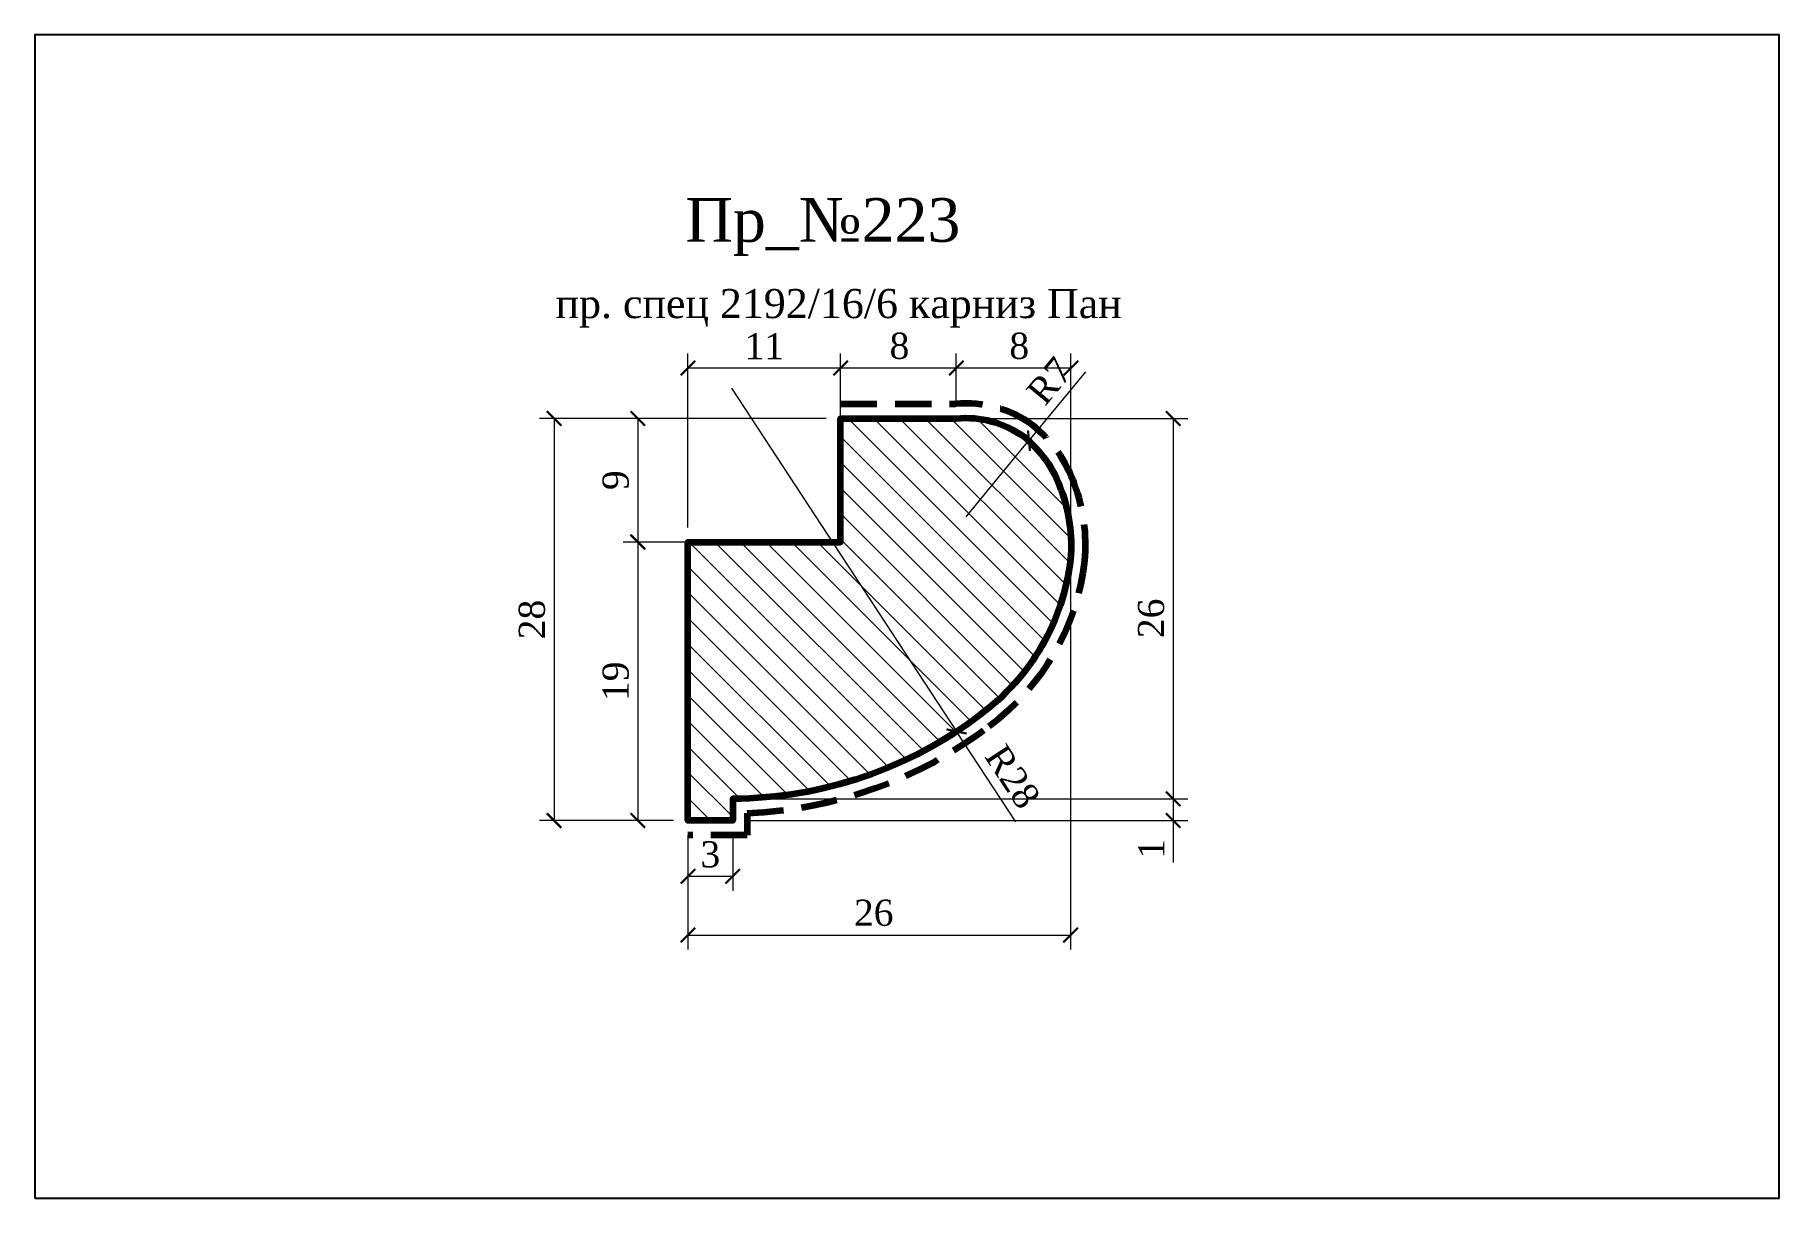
# Model space of a CAD drawing. Header units: millimetres. Extents: x 308718 to 308838, y -98120 to -98040.
import ezdxf

# ---------------------------------------------------------------- set-up
doc = ezdxf.new("R2010")
doc.units = ezdxf.units.MM
doc.header["$MEASUREMENT"] = 0
doc.linetypes.add('HIDDEN', pattern=[0.375, 0.25, -0.125])
doc.layers.add('Outside panel', color=7, linetype='Continuous', lineweight=18, true_color=0x7f5e57)
doc.layers.add('линия 15', color=7, linetype='Continuous', lineweight=15)
doc.layers.add('линия 50', color=1, linetype='Continuous', lineweight=140)
doc.layers.add('размеры в модели', color=7, linetype='Continuous')
doc.styles.add('ELECT', font='times.ttf')
doc.styles.get("Standard").update_dxf_attribs({"font": 'times.ttf'})
doc.dimstyles.new('M_1', dxfattribs={"dimtxt": 1.8, "dimasz": 1, "dimexe": 1, "dimexo": 1, "dimgap": 0.6, "dimtad": 1, "dimdec": 0, "dimdsep": 46, "dimtxsty": 'Standard', "dimblk": 'ARCHTICK', "dimcen": -5, "dimclrd": 7, "dimclre": 7, "dimclrt": 7, "dimadec": 0, "dimazin": 0, "dimtfac": 1, "dimtdec": 0, "dimtmove": 0, "dimatfit": 3, "dimfxl": 1, "dimtolj": 1, "dimtzin": 0, "dimlwd": 5, "dimlwe": 5, "dimarcsym": 0})

# ---------------------------------------------------------------- blocks, each defined once
blk = doc.blocks.new('_ArchTick')
at = {"color": 0, "linetype": 'ByBlock', "const_width": 0.15}
blk.add_lwpolyline([(-0.5, -0.5), (0.5, 0.5)], dxfattribs=at)
blk = doc.blocks.new('*D12')
at = {"layer": 'Defpoints', "color": 0, "ltscale": 1000, "transparency": 16777216}
for p in [(308789.5, -98062.43), (308781.61, -98065.9), (308789.5, -98074.66)]:
    blk.add_point(p, dxfattribs=at)
at = {"layer": 'линия 15', "color": 7, "lineweight": 5, "ltscale": 1000, "transparency": 16777216}
for p, q in [((308781.61, -98064.9), (308781.61, -98061.43)), ((308789.5, -98073.66), (308789.5, -98061.43)), ((308781.61, -98062.43), (308789.5, -98062.43))]:
    blk.add_line(p, q, dxfattribs=at)
at = {"layer": 'линия 15', "color": 7, "lineweight": 5, "ltscale": 1000, "transparency": 16777216, "rotation": 180}
blk.add_blockref('_ArchTick', (308781.61, -98062.43), dxfattribs=at)
at = {"layer": 'линия 15', "color": 7, "lineweight": 5, "ltscale": 1000, "transparency": 16777216}
blk.add_blockref('_ArchTick', (308789.5, -98062.43), dxfattribs=at)
at = {"layer": 'линия 15', "color": 7, "ltscale": 1000, "transparency": 16777216, "insert": (308785.94, -98060.92), "char_height": 1.8, "attachment_point": 5}
blk.add_mtext('\\A1;8', dxfattribs=at)
blk = doc.blocks.new('*D11')
at = {"layer": 'Defpoints', "color": 0, "ltscale": 1000, "transparency": 16777216}
for p in [(308781.61, -98065.9), (308766.23, -98092.06), (308796.53, -98092.06)]:
    blk.add_point(p, dxfattribs=at)
at = {"layer": 'размеры в модели', "color": 7, "lineweight": 5, "ltscale": 1000, "transparency": 16777216}
for p, q in [((308782.61, -98065.9), (308797.53, -98065.9)), ((308796.53, -98065.9), (308796.53, -98092.06)), ((308767.23, -98092.06), (308797.53, -98092.06))]:
    blk.add_line(p, q, dxfattribs=at)
for p, rotation in [((308796.53, -98065.9), 90), ((308796.53, -98092.06), 270)]:
    blk.add_blockref('_ArchTick', p, dxfattribs=dict(at, rotation=rotation))
at = {"layer": 'размеры в модели', "color": 7, "ltscale": 1000, "transparency": 16777216, "insert": (308795.02, -98079.65), "char_height": 1.8, "attachment_point": 5, "rotation": 90}
blk.add_mtext('\\A1;26', dxfattribs=at)
blk = doc.blocks.new('*D10')
at = {"layer": 'Defpoints', "color": 0, "ltscale": 1000, "transparency": 16777216}
for p in [(308789.47, -98075.58), (308763.15, -98093.56), (308789.47, -98101.43)]:
    blk.add_point(p, dxfattribs=at)
at = {"layer": 'размеры в модели', "color": 7, "lineweight": 5, "ltscale": 1000, "transparency": 16777216}
for p, q in [((308789.47, -98076.58), (308789.47, -98102.43)), ((308763.15, -98094.56), (308763.15, -98102.43)), ((308763.15, -98101.43), (308789.47, -98101.43))]:
    blk.add_line(p, q, dxfattribs=at)
at = {"layer": 'размеры в модели', "color": 7, "lineweight": 5, "ltscale": 1000, "transparency": 16777216, "rotation": 180}
blk.add_blockref('_ArchTick', (308763.15, -98101.43), dxfattribs=at)
at = {"layer": 'размеры в модели', "color": 7, "lineweight": 5, "ltscale": 1000, "transparency": 16777216}
blk.add_blockref('_ArchTick', (308789.47, -98101.43), dxfattribs=at)
at = {"layer": 'размеры в модели', "color": 7, "ltscale": 1000, "transparency": 16777216, "insert": (308775.93, -98099.91), "char_height": 1.8, "attachment_point": 5}
blk.add_mtext('\\A1;26', dxfattribs=at)
blk = doc.blocks.new('*D9')
at = {"layer": 'Defpoints', "color": 0, "ltscale": 1000, "transparency": 16777216}
for p in [(308766.14, -98063.83), (308781.63, -98087.43)]:
    blk.add_point(p, dxfattribs=at)
at = {"layer": 'размеры в модели', "color": 7, "lineweight": 5, "ltscale": 1000, "transparency": 16777216}
for p in [(308766.14, -98063.83), (308785.7, -98093.64)]:
    blk.add_line(p, (308781.63, -98087.43), dxfattribs=at)
at = {"layer": 'размеры в модели', "color": 7, "lineweight": 5, "ltscale": 1000, "transparency": 16777216, "rotation": 123.2733234146898}
blk.add_blockref('_ArchTick', (308781.63, -98087.43), dxfattribs=at)
at = {"layer": 'размеры в модели', "color": 7, "ltscale": 1000, "transparency": 16777216, "insert": (308785.48, -98090.54), "char_height": 1.8, "attachment_point": 5, "rotation": 303.2733}
blk.add_mtext('\\A1;R28', dxfattribs=at)
blk = doc.blocks.new('*D8')
at = {"layer": 'Defpoints', "color": 0, "ltscale": 1000, "transparency": 16777216}
for p in [(308786.61, -98067.43), (308782.28, -98072.66)]:
    blk.add_point(p, dxfattribs=at)
at = {"layer": 'размеры в модели', "color": 7, "lineweight": 5, "ltscale": 1000, "transparency": 16777216}
for p in [(308790.51, -98062.69), (308782.28, -98072.66)]:
    blk.add_line(p, (308786.61, -98067.43), dxfattribs=at)
blk.add_arc((308782.28, -98072.66), 6.79, 42.0174, 54.2329, dxfattribs=at)
at = {"layer": 'размеры в модели', "color": 7, "lineweight": 5, "ltscale": 1000, "transparency": 16777216, "rotation": 230.4505393736463}
blk.add_blockref('_ArchTick', (308786.61, -98067.43), dxfattribs=at)
at = {"layer": 'размеры в модели', "color": 7, "ltscale": 1000, "transparency": 16777216, "insert": (308788.03, -98063.32), "char_height": 1.8, "attachment_point": 5, "rotation": 50.4505}
blk.add_mtext('\\A1;R7', dxfattribs=at)
blk = doc.blocks.new('*D7')
at = {"layer": 'Defpoints', "color": 0, "ltscale": 1000, "transparency": 16777216}
for p in [(308781.61, -98062.43), (308773.65, -98065.9), (308781.61, -98065.9)]:
    blk.add_point(p, dxfattribs=at)
at = {"layer": 'размеры в модели', "color": 7, "lineweight": 5, "ltscale": 1000, "transparency": 16777216}
for p, q in [((308773.65, -98064.9), (308773.65, -98061.43)), ((308781.61, -98064.9), (308781.61, -98061.43)), ((308773.65, -98062.43), (308781.61, -98062.43))]:
    blk.add_line(p, q, dxfattribs=at)
at = {"layer": 'размеры в модели', "color": 7, "lineweight": 5, "ltscale": 1000, "transparency": 16777216, "rotation": 180}
blk.add_blockref('_ArchTick', (308773.65, -98062.43), dxfattribs=at)
at = {"layer": 'размеры в модели', "color": 7, "lineweight": 5, "ltscale": 1000, "transparency": 16777216}
blk.add_blockref('_ArchTick', (308781.61, -98062.43), dxfattribs=at)
at = {"layer": 'размеры в модели', "color": 7, "ltscale": 1000, "transparency": 16777216, "insert": (308777.7, -98060.92), "char_height": 1.8, "attachment_point": 5}
blk.add_mtext('\\A1;8', dxfattribs=at)
blk = doc.blocks.new('*D6')
at = {"layer": 'Defpoints', "color": 0, "ltscale": 1000, "transparency": 16777216}
for p in [(308766.23, -98092.06), (308766.23, -98093.56), (308796.53, -98093.56)]:
    blk.add_point(p, dxfattribs=at)
at = {"layer": 'размеры в модели', "color": 7, "lineweight": 5, "ltscale": 1000, "transparency": 16777216}
for p, q in [((308767.23, -98092.06), (308797.53, -98092.06)), ((308796.53, -98092.06), (308796.53, -98093.56)), ((308767.23, -98093.56), (308797.53, -98093.56)), ((308796.53, -98093.56), (308796.53, -98096.45))]:
    blk.add_line(p, q, dxfattribs=at)
for p, rotation in [((308796.53, -98092.06), 90), ((308796.53, -98093.56), 270)]:
    blk.add_blockref('_ArchTick', p, dxfattribs=dict(at, rotation=rotation))
at = {"layer": 'размеры в модели', "color": 7, "ltscale": 1000, "transparency": 16777216, "insert": (308795.03, -98095.5), "char_height": 1.8, "attachment_point": 5, "rotation": 90}
blk.add_mtext('\\A1;1', dxfattribs=at)
blk = doc.blocks.new('*D4')
at = {"layer": 'Defpoints', "color": 0, "ltscale": 1000, "transparency": 16777216}
for p in [(308763.15, -98074.4), (308759.7, -98093.56), (308763.15, -98093.56)]:
    blk.add_point(p, dxfattribs=at)
at = {"layer": 'размеры в модели', "color": 7, "lineweight": 5, "ltscale": 1000, "transparency": 16777216}
for p, q in [((308762.15, -98074.4), (308758.7, -98074.4)), ((308759.7, -98074.4), (308759.7, -98093.56)), ((308762.15, -98093.56), (308758.7, -98093.56))]:
    blk.add_line(p, q, dxfattribs=at)
for p, rotation in [((308759.7, -98074.4), 90), ((308759.7, -98093.56), 270)]:
    blk.add_blockref('_ArchTick', p, dxfattribs=dict(at, rotation=rotation))
at = {"layer": 'размеры в модели', "color": 7, "ltscale": 1000, "transparency": 16777216, "insert": (308758.18, -98083.98), "char_height": 1.8, "attachment_point": 5, "rotation": 90}
blk.add_mtext('\\A1;19', dxfattribs=at)
blk = doc.blocks.new('*D3')
at = {"layer": 'Defpoints', "color": 0, "ltscale": 1000, "transparency": 16777216}
for p in [(308773.65, -98065.9), (308759.7, -98074.4), (308773.65, -98074.4)]:
    blk.add_point(p, dxfattribs=at)
at = {"layer": 'размеры в модели', "color": 7, "lineweight": 5, "ltscale": 1000, "transparency": 16777216}
for p, q in [((308772.65, -98065.9), (308758.7, -98065.9)), ((308759.7, -98065.9), (308759.7, -98074.4)), ((308772.65, -98074.4), (308758.7, -98074.4))]:
    blk.add_line(p, q, dxfattribs=at)
for p, rotation in [((308759.7, -98065.9), 90), ((308759.7, -98074.4), 270)]:
    blk.add_blockref('_ArchTick', p, dxfattribs=dict(at, rotation=rotation))
at = {"layer": 'размеры в модели', "color": 7, "ltscale": 1000, "transparency": 16777216, "insert": (308758.18, -98070.15), "char_height": 1.8, "attachment_point": 5, "rotation": 90}
blk.add_mtext('\\A1;9', dxfattribs=at)
blk = doc.blocks.new('*D2')
at = {"layer": 'Defpoints', "color": 0, "ltscale": 1000, "transparency": 16777216}
for p in [(308773.65, -98062.43), (308763.15, -98074.4), (308773.65, -98074.4)]:
    blk.add_point(p, dxfattribs=at)
at = {"layer": 'размеры в модели', "color": 7, "lineweight": 5, "ltscale": 1000, "transparency": 16777216}
for p, q in [((308763.15, -98073.4), (308763.15, -98061.43)), ((308773.65, -98073.4), (308773.65, -98061.43)), ((308763.15, -98062.43), (308773.65, -98062.43))]:
    blk.add_line(p, q, dxfattribs=at)
at = {"layer": 'размеры в модели', "color": 7, "lineweight": 5, "ltscale": 1000, "transparency": 16777216, "rotation": 180}
blk.add_blockref('_ArchTick', (308763.15, -98062.43), dxfattribs=at)
at = {"layer": 'размеры в модели', "color": 7, "lineweight": 5, "ltscale": 1000, "transparency": 16777216}
blk.add_blockref('_ArchTick', (308773.65, -98062.43), dxfattribs=at)
at = {"layer": 'размеры в модели', "color": 7, "ltscale": 1000, "transparency": 16777216, "insert": (308768.4, -98060.93), "char_height": 1.8, "attachment_point": 5}
blk.add_mtext('\\A1;11', dxfattribs=at)
blk = doc.blocks.new('*D1')
at = {"layer": 'Defpoints', "color": 0, "ltscale": 1000, "transparency": 16777216}
for p in [(308773.65, -98065.9), (308753.94, -98093.56), (308763.15, -98093.56)]:
    blk.add_point(p, dxfattribs=at)
at = {"layer": 'размеры в модели', "color": 7, "lineweight": 5, "ltscale": 1000, "transparency": 16777216}
for p, q in [((308772.65, -98065.9), (308752.94, -98065.9)), ((308753.94, -98065.9), (308753.94, -98093.56)), ((308762.15, -98093.56), (308752.94, -98093.56))]:
    blk.add_line(p, q, dxfattribs=at)
for p, rotation in [((308753.94, -98065.9), 90), ((308753.94, -98093.56), 270)]:
    blk.add_blockref('_ArchTick', p, dxfattribs=dict(at, rotation=rotation))
at = {"layer": 'размеры в модели', "color": 7, "ltscale": 1000, "transparency": 16777216, "insert": (308752.42, -98079.73), "char_height": 1.8, "attachment_point": 5, "rotation": 90}
blk.add_mtext('\\A1;28', dxfattribs=at)

msp = doc.modelspace()

# ---------------------------------------------------------------- hatches: boundary and pattern name
at = {"layer": 'Outside panel', "ltscale": 1000}
h = msp.add_hatch(dxfattribs=at)
h.set_pattern_fill('ANSI31', color=256, scale=10, angle=90)
h.set_pattern_definition([(135, (-3059.8146, 1286.0349), (-0.8838834765, -0.8838834765), [])])
h.paths.add_polyline_path([(308789.47, -98075.58, 0.110247), (308788.81, -98070.78, 0.141104), (308786.25, -98067.15, 0.182621), (308781.61, -98065.9), (308773.65, -98065.9), (308773.65, -98074.4), (308763.15, -98074.4), (308763.15, -98090.9), (308763.15, -98093.56), (308766.23, -98093.56), (308766.23, -98092.06, 0.163774), (308783.28, -98086.26, 0.207447)])

# ---------------------------------------------------------------- linework, layer by layer
at = {"color": 6, "ltscale": 1000}
msp.add_lwpolyline([(308718.22, -98119.52), (308838.22, -98119.52), (308838.22, -98039.52), (308718.22, -98039.52)], close=True, dxfattribs=at)
at = {"layer": 'линия 50', "color": 1, "linetype": 'HIDDEN', "ltscale": 10, "true_color": 0xff0909}
msp.add_lwpolyline([(308773.65, -98064.9), (308781.57, -98064.9, -0.181813), (308786.86, -98066.36, -0.141518), (308789.75, -98070.44, -0.110356), (308790.46, -98075.68, -0.207579), (308783.88, -98087.06, -0.154959), (308767.23, -98093.04), (308767.23, -98094.56), (308763.15, -98094.56)], format="xyb", dxfattribs=at)
at = {"layer": 'линия 50', "color": 7}
msp.add_lwpolyline([(308763.15, -98090.9), (308763.15, -98074.4), (308773.65, -98074.4), (308773.65, -98065.9), (308781.61, -98065.9, -0.182621), (308786.25, -98067.15, -0.141104), (308788.81, -98070.78, -0.110247), (308789.47, -98075.58, -0.207447), (308783.28, -98086.26, -0.163774), (308766.23, -98092.06), (308766.23, -98093.56), (308763.15, -98093.56), (308763.15, -98074.4)], format="xyb", dxfattribs=at)

# ---------------------------------------------------------------- texts
at = {"color": 5, "ltscale": 1000, "style": 'ELECT'}
msp.add_text('Пр_№223', height=3, dxfattribs=at).set_placement((308762.97, -98053.75))
at = {"color": 7, "ltscale": 1000, "style": 'ELECT'}
msp.add_text('пр. спец 2192/16/6 карниз Пан', height=2, dxfattribs=at).set_placement((308754.04, -98059))

# ---------------------------------------------------------------- dimensions: what is measured, and where the dimension line sits
at = {"layer": 'линия 15', "color": 7, "ltscale": 1000}
dim = msp.add_linear_dim(base=(308789.5, -98062.43), p1=(308781.61, -98065.9), p2=(308789.5, -98074.66), dimstyle='M_1', dxfattribs=at)
dim.commit()
dim.dimension.update_dxf_attribs({"geometry": '*D12', "text_midpoint": (308785.94, -98062.43), "dimtype": 128})
at = {"layer": 'размеры в модели', "color": 5, "ltscale": 1000}
dim = msp.add_linear_dim(base=(308773.65156224, -98062.43357764), p1=(308763.15156224, -98074.40290886), p2=(308773.65156224, -98074.40290886), dimstyle='M_1', dxfattribs=at)
dim.commit()
dim.dimension.update_dxf_attribs({"geometry": '*D2', "text_midpoint": (308768.40156224, -98060.93357764)})
for base, p1, p2, picture, middle in [((308781.61, -98062.43), (308773.65, -98065.9), (308781.61, -98065.9), '*D7', (308777.7, -98062.43)), ((308789.47, -98101.43), (308763.15, -98093.56), (308789.47, -98075.58), '*D10', (308775.93, -98101.43))]:
    dim = msp.add_linear_dim(base=base, p1=p1, p2=p2, dimstyle='M_1', dxfattribs=at)
    dim.commit()
    dim.dimension.update_dxf_attribs({"geometry": picture, "text_midpoint": middle, "dimtype": 128})
for center, mpoint, picture, middle in [((308782.28, -98072.66), (308786.61, -98067.43), '*D8', (308788.03, -98063.32)), ((308766.14, -98063.83), (308781.63, -98087.43), '*D9', (308785.48, -98090.54))]:
    dim = msp.add_radius_dim(center=center, mpoint=mpoint, dimstyle='M_1', dxfattribs=at)
    dim.commit()
    dim.dimension.update_dxf_attribs({"geometry": picture, "text_midpoint": middle})
for base, p1, p2, picture, middle in [((308753.94, -98093.56), (308773.65, -98065.9), (308763.15, -98093.56), '*D1', (308752.42, -98079.73)), ((308759.70179914, -98074.40290886), (308773.65156224, -98065.90290886), (308773.65156224, -98074.40290886), '*D3', (308758.18363043, -98070.15290886)), ((308759.7, -98093.56), (308763.15, -98074.4), (308763.15, -98093.56), '*D4', (308758.18, -98083.98)), ((308796.5329, -98093.5551), (308766.2285, -98092.0567), (308766.2285, -98093.5551), '*D6', (308795.0329, -98095.5016))]:
    dim = msp.add_linear_dim(base=base, p1=p1, p2=p2, angle=90, dimstyle='M_1', dxfattribs=at)
    dim.commit()
    dim.dimension.update_dxf_attribs({"geometry": picture, "text_midpoint": middle})
dim = msp.add_linear_dim(base=(308796.53, -98092.06), p1=(308781.61, -98065.9), p2=(308766.23, -98092.06), angle=90, dimstyle='M_1', dxfattribs=at)
dim.commit()
dim.dimension.update_dxf_attribs({"geometry": '*D11', "text_midpoint": (308796.53, -98079.65), "dimtype": 128})
msp.add_linear_dim(base=(308766.23, -98097.39), p1=(308763.15, -98093.56), p2=(308766.23, -98093.56), dimstyle='M_1', dxfattribs=at).render()

doc.saveas('drawing.dxf')
